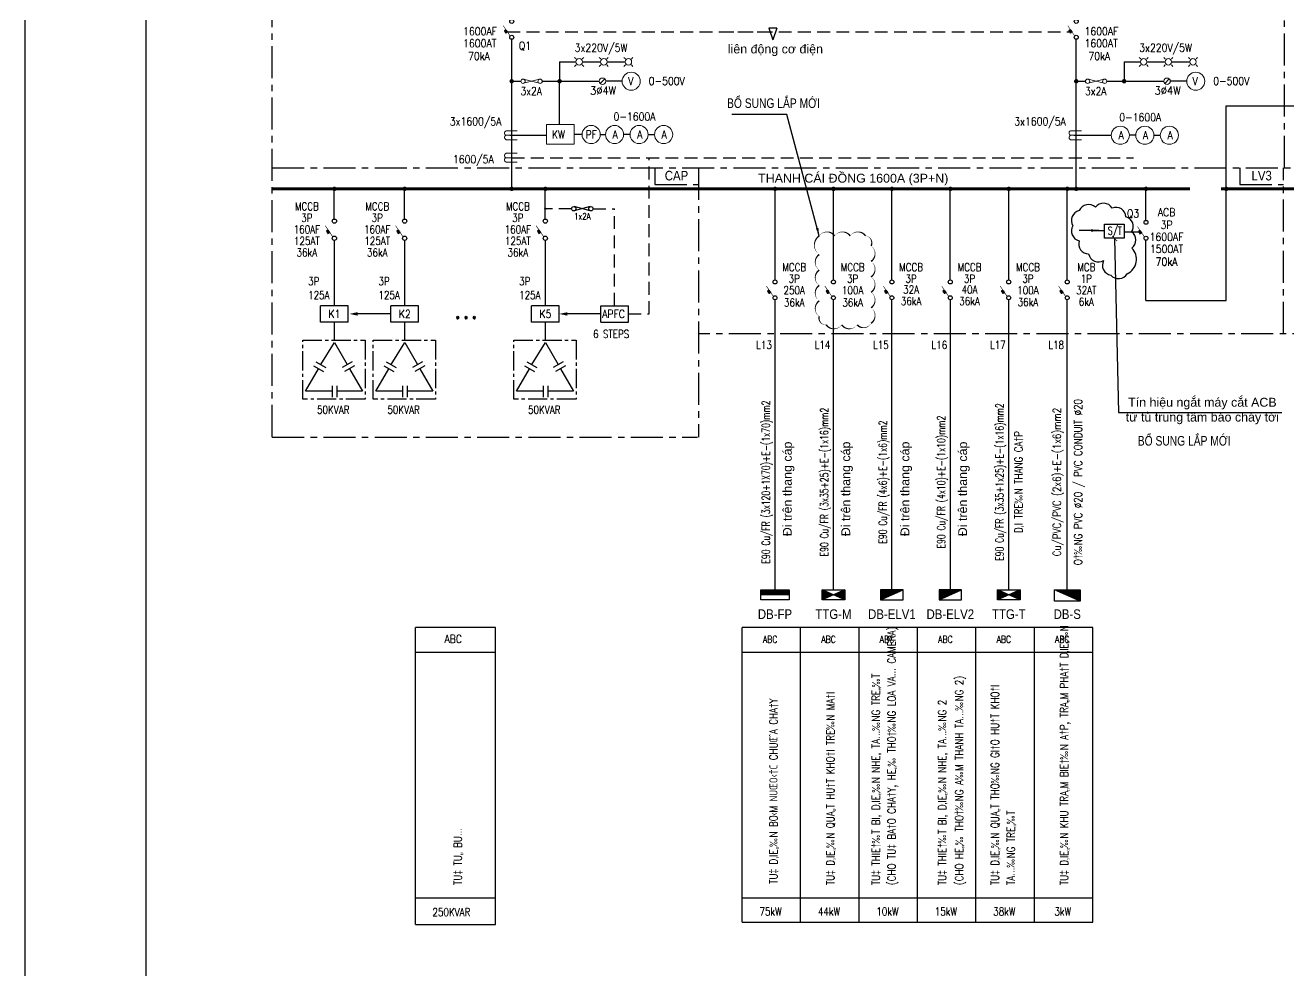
# Model space of a CAD drawing. Extents: x 268803 to 387487, y 137616 to 222547.
# Drawn here: x 268803 to 308259, y 171617 to 201137 of the extents above; entities that cross this region are included whole.
import ezdxf
from ezdxf.enums import TextEntityAlignment as Align

# ---------------------------------------------------------------- set-up
doc = ezdxf.new("R2010")
doc.units = 0
doc.header["$LTSCALE"] = 800
doc.header["$MEASUREMENT"] = 0
for name, pattern in [('CENTER', [2, 1.25, -0.25, 0.25, -0.25]), ('CENTER2', [1.125, 0.75, -0.125, 0.125, -0.125]), ('DASHED', [0.75, 0.5, -0.25]), ('DASHED2', [0.375, 0.25, -0.125]), ('HIDDEN', [2.3, 1.5, -0.8])]:
    doc.linetypes.add(name, pattern=pattern)
doc.layers.get('Defpoints').update_dxf_attribs({"color": 1})
for name, color, linetype, lineweight in [('0-----Control', 3, 'Continuous', 18), ('0----day', 4, 'Continuous', 25), ('0---TBD', 2, 'Continuous', 30), ('0-CON', 7, 'Continuous', 0), ('Escutcheondoor', 2, 'CENTER', 15)]:
    doc.layers.add(name, color=color, linetype=linetype, lineweight=lineweight)
for name, color, linetype in [('0-----Dia-Line', 4, 'Continuous'), ('0-----Dia-Text', 3, 'Continuous'), ('0-----E-equip', 2, 'Continuous'), ('0-----E-LINE', 4, 'Continuous'), ('0-----E-text', 3, 'Continuous'), ('1. cot cao do', 6, 'TN-D300'), ('E-DB', 2, 'Continuous'), ('E-Revision', 30, 'Continuous'), ('E-TEXT', 3, 'Continuous'), ('E-TEXT ONG', 4, 'Continuous'), ('TBD', 2, 'Continuous')]:
    doc.layers.add(name, color=color, linetype=linetype)
doc.styles.add('E-TEXT GHI CHU', font='vn_vni.shx', dxfattribs={"width": 0.8})
doc.styles.add('KITHUATHOA', font='kythuat1.shx', dxfattribs={"width": 0.75, "bigfont": 'bigfont.shx'})
doc.styles.add('ROMANS', font='romans.shx', dxfattribs={"width": 0.7, "bigfont": 'vns.shx'})
doc.styles.add('ROMANS1', font='ROMANS1.shx', dxfattribs={"width": 0.7})
doc.styles.get("Standard").update_dxf_attribs({"font": 'arial.ttf'})
doc.styles.add('TEXT1', font='VHARIAL_1.TTF', dxfattribs={"width": 0.85, "height": 200})
doc.styles.add('TXT', font='txt.shx', dxfattribs={"width": 0.5})
doc.styles.add('VNARIAL', font='VHTIME.TTF')
doc.styles.add('VNROMANS', font='vncc-sim.shx', dxfattribs={"width": 0.6, "bigfont": 'vns.shx'})
doc.linetypes.add('TN-D300', pattern='A,10,-0.64,["TN-D300",TXT,S=0.8,R=0,X=-0.1,Y=-0.4],-5.5', length=16.14)
doc.dimstyles.new('1-1-80-CH', dxfattribs={"dimscale": 0.8, "dimtxt": 200, "dimasz": 80, "dimexe": 20, "dimexo": 0, "dimgap": 60, "dimtad": 1, "dimdec": 0, "dimzin": 0, "dimdsep": 46, "dimtxsty": 'KITHUATHOA', "dimblk1": 'ARCHTICK', "dimblk2": 'ARCHTICK', "dimsah": 1, "dimcen": 1, "dimdle": 100, "dimclrd": 256, "dimclre": 256, "dimclrt": 13, "dimadec": 0, "dimazin": 0, "dimtfac": 1, "dimtdec": 0, "dimtix": 1, "dimtmove": 2, "dimatfit": 3, "dimldrblk": 'ARCHTICK', "dimfxl": 1, "dimtolj": 1, "dimtzin": 13, "dimarcsym": 0})
doc.dimstyles.new('D2', dxfattribs={"dimtxt": 250, "dimasz": 120, "dimexe": 100, "dimexo": 0, "dimgap": 100, "dimtad": 1, "dimdec": 0, "dimzin": 0, "dimdsep": 46, "dimtxsty": 'VNROMANS', "dimsah": 1, "dimcen": 0.09, "dimdle": 180, "dimclrd": 1, "dimclre": 1, "dimclrt": 7, "dimadec": 0, "dimazin": 0, "dimtfac": 1, "dimtdec": 0, "dimtix": 1, "dimtmove": 2, "dimatfit": 3, "dimfxl": 1, "dimtolj": 1, "dimtzin": 0, "dimarcsym": 0})
doc.dimstyles.get("Standard").update_dxf_attribs({"dimtxt": 0.18, "dimasz": 0.18, "dimexe": 0.18, "dimexo": 0.0625, "dimgap": 0.09, "dimtad": 0, "dimtih": 1, "dimtoh": 1, "dimdec": 4, "dimzin": 0, "dimdsep": 46, "dimtxsty": 'Standard', "dimcen": 0.09, "dimadec": 0, "dimazin": 0, "dimtfac": 1, "dimtdec": 4, "dimtofl": 0, "dimtmove": 0, "dimatfit": 3, "dimfxl": 1, "dimtolj": 1, "dimtzin": 0, "dimarcsym": 0})

# ---------------------------------------------------------------- blocks, each defined once
blk = doc.blocks.new('*X3')
at = {"color": 0}
for p, q in [((153.2, 352.1), (154.9, 353.8)), ((153.3, 352), (155, 353.7)), ((153.4, 351.9), (155.1, 353.6)), ((153.5, 351.8), (155.2, 353.6)), ((153.6, 352.6), (154.8, 353.9)), ((153.6, 351.8), (155.3, 353.5)), ((153.7, 351.7), (155.4, 353.4)), ((153.8, 351.6), (155.6, 353.4)), ((153.9, 351.6), (155.7, 353.3)), ((154, 353.2), (154.7, 353.9)), ((154, 351.5), (155.8, 353.2)), ((154.3, 353.7), (154.6, 354)), ((154.1, 351.4), (155.8, 353.1)), ((154.2, 351.3), (155.5, 352.6)), ((154.3, 351.3), (155.1, 352)), ((154.4, 351.2), (154.8, 351.5))]:
    blk.add_line(p, q, dxfattribs=at)
blk = doc.blocks.new('N')
at = {"layer": '0---TBD'}
for p, q in [((413, -290), (468, -370)), ((468, -370), (589, -288)), ((531, -211), (586, -291))]:
    blk.add_line(p, q, dxfattribs=at)
at = {"layer": '0---TBD', "const_width": 29.4}
blk.add_lwpolyline([(210, -430), (743, -72)], dxfattribs=at)
at = {"layer": '0---TBD'}
for centre in [(0, 0), (800, 0)]:
    blk.add_circle(centre, 100, dxfattribs=at)
at = {"layer": '0---TBD', "xscale": 58.7430489610308, "yscale": 58.7430489610308, "zscale": 58.7430489610308, "rotation": 337.8096984042047}
blk.add_blockref('*X3', (-15728, -16042), dxfattribs=at)
blk = doc.blocks.new('W')
for p, q in [((-8.75, 0.97), (-1.25, -0.97)), ((-8.75, -0.97), (-1.25, 0.97))]:
    blk.add_line(p, q)
for centre in [(-9, 0), (-1, 0)]:
    blk.add_circle(centre, 1)
blk = doc.blocks.new('26')
at = {"layer": '0----day'}
blk.add_lwpolyline([(233, 0, 0, 100, 0), (0, 0, 100, 100, 0)], format="xyseb", dxfattribs=at)
blk = doc.blocks.new('*X7')
at = {"color": 0}
for p, q in [((30675, 38842), (30681, 38848)), ((30675, 38816), (30699, 38840)), ((30675, 38789), (30717, 38831)), ((30675, 38763), (30736, 38823)), ((30675, 38736), (30754, 38815)), ((30675, 38710), (30773, 38807)), ((30675, 38683), (30791, 38799)), ((30675, 38656), (30810, 38791)), ((30675, 38630), (30828, 38783)), ((30675, 38603), (30847, 38775)), ((30675, 38577), (30865, 38767)), ((30675, 38550), (30883, 38759)), ((30675, 38524), (30902, 38751)), ((30678, 38500), (30920, 38743)), ((30704, 38500), (30939, 38735)), ((30731, 38500), (30957, 38727)), ((30757, 38500), (30976, 38718)), ((30784, 38500), (30994, 38710)), ((30810, 38500), (31013, 38702)), ((30837, 38500), (31031, 38694)), ((30863, 38500), (31049, 38686)), ((30890, 38500), (31068, 38678)), ((30916, 38500), (31086, 38670)), ((30943, 38500), (31105, 38662)), ((30969, 38500), (31123, 38654)), ((30996, 38500), (31142, 38646)), ((31022, 38500), (31160, 38638)), ((31049, 38500), (31179, 38630)), ((31075, 38500), (31197, 38622)), ((31102, 38500), (31215, 38614)), ((31128, 38500), (31234, 38605)), ((31155, 38500), (31252, 38597)), ((31181, 38500), (31271, 38589)), ((31208, 38500), (31289, 38581)), ((31234, 38500), (31308, 38573)), ((31261, 38500), (31326, 38565)), ((31288, 38500), (31345, 38557)), ((31314, 38500), (31363, 38549)), ((31341, 38500), (31381, 38541)), ((31367, 38500), (31400, 38533)), ((31394, 38500), (31418, 38525)), ((31420, 38500), (31437, 38517)), ((31447, 38500), (31455, 38509)), ((31473, 38500), (31474, 38501))]:
    blk.add_line(p, q, dxfattribs=at)
blk = doc.blocks.new('p2')
at = {"layer": 'TBD'}
for p, q in [((-400, 350), (400, 350)), ((-400, 350), (400, 0)), ((-400, 0), (-400, 350)), ((400, 0), (-400, 0)), ((400, 350), (400, 0))]:
    blk.add_line(p, q, dxfattribs=at)
blk.add_blockref('*X7', (-31075, -38500), dxfattribs=at)
blk = doc.blocks.new('p1')
at = {"layer": 'TBD'}
h = blk.add_hatch(dxfattribs=at)
h.set_pattern_fill('ANSI31', color=256, scale=150, style=0)
h.set_pattern_definition([(45, (-33575, -55100), (-13.258252, 13.258252), [])])
h.paths.add_polyline_path([(500, 0), (500, 175), (-500, 175), (-500, 0)])
for p, q in [((-500, 350), (500, 350)), ((-500, 0), (-500, 350)), ((-500, 175), (500, 175)), ((500, 0), (-500, 0)), ((500, 350), (500, 0))]:
    blk.add_line(p, q, dxfattribs=at)
blk = doc.blocks.new('*X10')
at = {"color": 0}
for p, q in [((32025, 38840), (32032, 38847)), ((32025, 38813), (32051, 38839)), ((32025, 38787), (32069, 38831)), ((32025, 38760), (32087, 38823)), ((32025, 38734), (32106, 38815)), ((32025, 38707), (32124, 38807)), ((32025, 38681), (32143, 38798)), ((32025, 38654), (32161, 38790)), ((32025, 38628), (32180, 38782)), ((32025, 38601), (32198, 38774)), ((32025, 38575), (32217, 38766)), ((32025, 38548), (32235, 38758)), ((32025, 38522), (32253, 38750)), ((32034, 38504), (32272, 38742)), ((32081, 38524), (32290, 38734)), ((32128, 38545), (32309, 38726)), ((32175, 38566), (32327, 38718)), ((32222, 38586), (32346, 38710)), ((32270, 38607), (32364, 38702)), ((32317, 38628), (32383, 38694)), ((32364, 38648), (32401, 38685)), ((32411, 38669), (32420, 38677)), ((32438, 38669), (32458, 38689)), ((32456, 38661), (32505, 38710)), ((32475, 38653), (32552, 38731)), ((32493, 38645), (32600, 38751)), ((32512, 38637), (32647, 38772)), ((32530, 38629), (32694, 38793)), ((32549, 38621), (32741, 38813)), ((32567, 38613), (32788, 38834)), ((32586, 38605), (32825, 38844)), ((32604, 38597), (32825, 38818)), ((32622, 38589), (32825, 38791)), ((32641, 38581), (32825, 38765)), ((32659, 38572), (32825, 38738)), ((32678, 38564), (32825, 38712)), ((32696, 38556), (32825, 38685)), ((32715, 38548), (32825, 38659)), ((32733, 38540), (32825, 38632)), ((32752, 38532), (32825, 38606)), ((32770, 38524), (32825, 38579)), ((32788, 38516), (32825, 38553)), ((32807, 38508), (32825, 38526))]:
    blk.add_line(p, q, dxfattribs=at)
blk = doc.blocks.new('p3')
at = {"layer": 'TBD'}
for p, q in [((-400, 175), (400, 175)), ((-400, 175), (400, -175)), ((-400, -175), (400, 175)), ((-400, -175), (-400, 175)), ((400, 175), (400, -175)), ((400, -175), (-400, -175))]:
    blk.add_line(p, q, dxfattribs=at)
blk.add_blockref('*X10', (-32425, -38675), dxfattribs=at)
blk = doc.blocks.new('_ArchTick')
at = {"color": 0, "linetype": 'ByBlock', "const_width": 0.15}
blk.add_lwpolyline([(-0.5, -0.5), (0.5, 0.5)], dxfattribs=at)
blk = doc.blocks.new('A$C09385B6F')
at = {"layer": '0-----Dia-Text', "linetype": 'DASHED', "style": 'ROMANS1', "width": 0.8}
for s, p in [('MCCB', (-13332, -2570)), ('MCCB', (-11507, -2570)), ('MCCB', (-9682, -2570)), ('MCCB', (-7857, -2570)), ('MCCB', (-6033, -2570)), ('MCCB', (3841, -2570)), ('MCCB', (5666, -2570)), ('MCCB', (7490, -2570)), ('MCCB', (9315, -2570)), ('MCCB', (11142, -2570)), ('MCCB', (12965, -2570)), ('MCCB', (14790, -2570)), ('MCCB', (16615, -2570)), ('MCCB', (18439, -2570)), ('MCCB', (20264, -2570)), ('MCCB', (22089, -2570)), ('MCCB', (23916, -2570)), ('3P', (-13332, -2930)), ('3P', (-11507, -2930)), ('3P', (-9682, -2930)), ('3P', (-7857, -2930)), ('3P', (-6033, -2930)), ('3P', (3841, -2930)), ('3P', (5666, -2930)), ('3P', (7490, -2930)), ('3P', (9315, -2930)), ('3P', (11142, -2930)), ('3P', (12965, -2930)), ('3P', (14790, -2930)), ('3P', (16615, -2930)), ('3P', (18439, -2930)), ('3P', (20264, -2930)), ('3P', (22089, -2930)), ('3P', (23916, -2930)), ('250A', (-13332, -3290)), ('100A', (-11507, -3290)), ('32A', (-9682, -3268)), ('40A', (-7857, -3268)), ('100A', (-6033, -3290)), ('32AT', (-4210, -3290)), ('1000A', (3841, -3290)), ('100A', (7490, -3317)), ('100A', (11142, -3290)), ('800A', (12965, -3283)), ('160A', (14790, -3272)), ('200A', (16615, -3283)), ('50AT', (18439, -3317)), ('50AT', (20264, -3317)), ('32A', (22091, -3324)), ('40A', (23914, -3335)), ('36kA', (-13332, -3674)), ('36kA', (-11507, -3674)), ('36kA', (-9682, -3628)), ('36kA', (-7857, -3628)), ('36kA', (-6033, -3661)), ('50kA', (3841, -3678)), ('36kA', (5666, -3678)), ('36kA', (7490, -3677)), ('36kA', (9315, -3677)), ('36kA', (11142, -3632)), ('50kA', (12965, -3643)), ('36kA', (14790, -3632)), ('36kA', (16615, -3643)), ('36kA', (18439, -3677)), ('36kA', (20264, -3677)), ('36kA', (22089, -3684)), ('36kA', (23916, -3695))]:
    blk.add_text(s, height=250, dxfattribs=at).set_placement(p, align=Align.CENTER)
at = {"layer": '0-----Dia-Text', "color": 6, "linetype": 'DASHED', "style": 'ROMANS1', "width": 0.8}
for s, p in [('MCB', (-4210, -2570)), ('1P', (-4210, -2930)), ('400A', (5666, -3290)), ('125A', (9315, -3317)), ('6kA', (-4210, -3650))]:
    blk.add_text(s, height=250, dxfattribs=at).set_placement(p, align=Align.CENTER)
at = {"layer": '0-----E-text', "style": 'ROMANS1', "width": 0.85}
blk.add_text('Q3', height=250, dxfattribs=at).set_placement((-2942, -893))
for s, p in [('ACB', (-1704, -855)), ('3P', (-1704, -1250)), ('1600AF', (-1704, -1626)), ('1500AT', (-1704, -2001)), ('70kA', (-1704, -2398))]:
    blk.add_text(s, height=250, dxfattribs=at).set_placement(p, align=Align.CENTER)
blk = doc.blocks.new('A$C16AB3A3D')
at = {"layer": '0-CON', "const_width": 12}
blk.add_lwpolyline([(-40184, -600), (-600, -600), (-600, -29100), (-40184, -29100)], close=True, dxfattribs=at)
at = {"layer": 'Defpoints', "color": 1}
blk.add_lwpolyline([(-41503, 0), (0, 0), (0, -29700), (-41503, -29700)], close=True, dxfattribs=at)
blk = doc.blocks.new('KT MEC')
at = {"layer": '1. cot cao do', "linetype": 'Continuous', "ltscale": 2, "xscale": 0.01, "yscale": 0.01, "zscale": 0.01}
blk.add_blockref('A$C16AB3A3D', (415.03, 297), dxfattribs=at)
blk = doc.blocks.new('A$C055C3ED1')
at = {"layer": 'E-Revision'}
for points, format in [([(-2789, -1847, 0.520567), (-2795, -1345, 0.520567), (-2795, -1345, 0.520567), (-2972, -874, 0.520567), (-2972, -874, 0.520567), (-3401, -599, 0.520567), (-3401, -599, 0.520567), (-3928, -574, 0.520567), (-3928, -574, 0.520567), (-4431, -678, 0.520567), (-4431, -678, 0.520567), (-4627, -1150, 0.520567), (-4627, -1150, 0.520567), (-4431, -1621, 0.520567), (-4431, -1621, 0.520567), (-4137, -2030, 0.520567), (-4137, -2030, 0.520567), (-3671, -2238, 0.520567), (-3671, -2238, 0.520567), (-3444, -2691, 0.520567), (-3444, -2691, 0.520567), (-2936, -2648, 0.520567), (-2936, -2648, 0.520567)], "xyb"), ([(-12551, -1469, 0, 48.3, -0.520567), (-12068, -1469, 0, 48.3, -0.520567), (-11585, -1469, 0, 48.3, -0.520567), (-11102, -1469, 0, 48.3, -0.520567), (-10932, -1782, 0, 48.3, -0.520567), (-10932, -2265, 0, 48.3, -0.520567), (-10932, -2748, 0, 48.3, -0.520567), (-10932, -3230, 0, 48.3, -0.520567), (-10932, -3713, 0, 48.3, -0.520567), (-10932, -4196, 0, 48.3, -0.520567), (-11366, -4245, 0, 48.3, -0.520567), (-11849, -4245, 0, 48.3, -0.520567), (-12332, -4245, 0, 48.3, -0.520567), (-12551, -3981, 0, 48.3, -0.520567), (-12551, -3498, 0, 48.3, -0.520567), (-12551, -3015, 0, 48.3, -0.520567), (-12551, -2533, 0, 48.3, -0.520567), (-12551, -2050, 0, 48.3, -0.520567)], "xyseb")]:
    blk.add_lwpolyline(points, format=format, close=True, dxfattribs=at)
at = {"layer": 'E-TEXT ONG', "linetype": 'Continuous', "style": 'E-TEXT GHI CHU', "width": 0.8}
for p in [(-15429, 2526), (-2603, -8016)]:
    blk.add_text('BOÅ SUNG LAÉP MÔÙI', height=300, rotation=0.0004, dxfattribs=at).set_placement(p)
at = {"layer": '0-----E-text'}
blk.add_leader([(-12551, -1469), (-13567, 2325), (-15281, 2325)], dimstyle='D2', override={"dimasz": 250, "dimgap": 0.7, "dimtad": 0}, dxfattribs=at)

msp = doc.modelspace()

# ---------------------------------------------------------------- linework, layer by layer
at = {"color": 1, "linetype": 'CENTER'}
for p, q in [((276515, 188281), (276515, 203006)), ((308131, 196685), (308131, 203006)), ((276515, 196685), (336577, 196685)), ((289822, 196685), (289822, 188281)), ((308095, 191498), (308095, 196685)), ((336577, 191498), (289822, 191498)), ((276515, 188281), (289794, 188281))]:
    msp.add_line(p, q, dxfattribs=at)
at = {"linetype": 'DASHED2', "ltscale": 2}
for p, q in [((283859, 200932), (292059, 200932)), ((290534, 200932), (301434, 200932)), ((283994, 197003), (303414, 197003)), ((288285, 192125), (288285, 197003)), ((285866, 195409), (285050, 195409)), ((286531, 195409), (287205, 195409)), ((287205, 192378), (287205, 195409)), ((287637, 192125), (288285, 192125))]:
    msp.add_line(p, q, dxfattribs=at)
at = {"color": 2}
for p, q in [((283491, 182333), (280991, 182333)), ((280991, 173061), (280991, 182333)), ((283491, 173061), (283491, 182333)), ((302141, 182333), (291192, 182333)), ((280991, 173061), (283491, 173061)), ((291192, 173132), (302141, 173132))]:
    msp.add_line(p, q, dxfattribs=at)
for p, q in [((280991, 181568), (283491, 181568)), ((291192, 181568), (302141, 181568)), ((280991, 173898), (283491, 173898)), ((291192, 173898), (302141, 173898))]:
    msp.add_line(p, q)
at = {"color": 1, "linetype": 'CENTER'}
for points in [[(288459, 196685), (288459, 196167), (289822, 196167)], [(306732, 196685), (306732, 196167), (308095, 196167)]]:
    msp.add_lwpolyline(points, dxfattribs=at)
at = {"linetype": 'CENTER2'}
for points in [[(277468, 191305), (279416, 191305), (279416, 189458), (277468, 189458)], [(279664, 191305), (281612, 191305), (281612, 189458), (279664, 189458)], [(284057, 191305), (286004, 191305), (286004, 189458), (284057, 189458)]]:
    msp.add_lwpolyline(points, close=True, dxfattribs=at)
at = {"color": 2}
for points in [[(291192, 173132), (291192, 182333)], [(302141, 173132), (302141, 182333)]]:
    msp.add_lwpolyline(points, dxfattribs=at)
for points in [[(293017, 173132), (293017, 182333)], [(294842, 173132), (294842, 182333)], [(296667, 173132), (296667, 182333)], [(298492, 173132), (298492, 182333)], [(300316, 173132), (300316, 182333)]]:
    msp.add_lwpolyline(points)
at = {"layer": '0-----Control'}
for p, q in [((285959, 200136), (286006, 200089)), ((286241, 200136), (286194, 200089)), ((286729, 200136), (286776, 200089)), ((287011, 200136), (286964, 200089)), ((287499, 200136), (287546, 200089)), ((287781, 200136), (287734, 200089)), ((303588, 200136), (303635, 200089)), ((303871, 200136), (303823, 200089)), ((304358, 200136), (304405, 200089)), ((304641, 200136), (304593, 200089)), ((305128, 200136), (305175, 200089)), ((305410, 200136), (305363, 200089)), ((286006, 199900), (285959, 199853)), ((286194, 199900), (286241, 199853)), ((286776, 199900), (286729, 199853)), ((286964, 199900), (287011, 199853)), ((287546, 199900), (287499, 199853)), ((287734, 199900), (287781, 199853)), ((303635, 199900), (303588, 199853)), ((303823, 199900), (303871, 199853)), ((304405, 199900), (304358, 199853)), ((304593, 199900), (304641, 199853)), ((305175, 199900), (305128, 199853)), ((305363, 199900), (305410, 199853)), ((286900, 199461), (286758, 199319)), ((304529, 199461), (304388, 199319)), ((283827, 197703), (284160, 197703)), ((284160, 197844), (283845, 197844)), ((301456, 197703), (301790, 197703)), ((301790, 197844), (301475, 197844)), ((284160, 197562), (283845, 197562)), ((301790, 197562), (301475, 197562)), ((283827, 197003), (284160, 197003)), ((284160, 197143), (283845, 197143)), ((284160, 196862), (283845, 196862))]:
    msp.add_line(p, q, dxfattribs=at)
at = {"layer": '0-----Control', "linetype": 'Continuous', "const_width": 33.3}
msp.add_lwpolyline([(283977, 199390, 1), (284010, 199390, 1)], format="xyb", close=True, dxfattribs=at)
at = {"layer": '0-----Control'}
msp.add_lwpolyline([(285080, 198044), (285080, 197430), (285942, 197430), (285942, 198044)], close=True, dxfattribs=at)
for centre, radius in [((286100, 199995), 99.8), ((286870, 199995), 99.8), ((287640, 199995), 99.8), ((303729, 199995), 99.8), ((304499, 199995), 99.8), ((305269, 199995), 99.8), ((287725, 199390), 283), ((305355, 199390), 283), ((286829, 199390), 99.8), ((304459, 199390), 99.8), ((286476, 197726), 283), ((287206, 197726), 283), ((287972, 197726), 283), ((288738, 197726), 283), ((302999, 197703), 283), ((303765, 197703), 283), ((304531, 197703), 283)]:
    msp.add_circle(centre, radius, dxfattribs=at)
for centre, radius, start, end in [((283840, 197773), 71, 85.3461, 259.7663), ((283840, 197633), 71.2, 100.3628, 274.4864), ((301469, 197773), 71, 85.3461, 259.7663), ((301469, 197633), 71.2, 100.3628, 274.4864), ((283840, 197073), 71, 85.3461, 259.7663), ((283840, 196933), 71.2, 100.3628, 274.4864)]:
    msp.add_arc(centre, radius, start, end, dxfattribs=at)
at = {"layer": '0-----Dia-Line'}
for p, q in [((283994, 196029), (283994, 200699)), ((301623, 196029), (301623, 200699)), ((292216, 193185), (292216, 196029)), ((294041, 193185), (294041, 196029)), ((295866, 193185), (295866, 196029)), ((297691, 193185), (297691, 196029)), ((299516, 193185), (299516, 196029)), ((301341, 193185), (301341, 196029)), ((303801, 195046), (303801, 196029)), ((306309, 192540), (306309, 196029)), ((303801, 192540), (303801, 194426)), ((292218, 191498), (292218, 192564)), ((294043, 191498), (294043, 192564)), ((295868, 191498), (295868, 192564)), ((297692, 191498), (297692, 192564)), ((299517, 191498), (299517, 192564)), ((301342, 191498), (301342, 192564)), ((303801, 192540), (306309, 192540)), ((292218, 183507), (292218, 191498)), ((294043, 183507), (294043, 191498)), ((295868, 183507), (295868, 191498)), ((297692, 183507), (297692, 191498)), ((299517, 183507), (299517, 191498)), ((301342, 183507), (301342, 191498))]:
    msp.add_line(p, q, dxfattribs=at)
at = {"layer": '0-----Dia-Line', "color": 7, "linetype": 'HIDDEN', "ltscale": 5}
for p, q in [((285489, 199995), (286000, 199995)), ((285489, 199995), (285489, 199390)), ((286200, 199995), (286770, 199995)), ((286970, 199995), (287540, 199995)), ((303118, 199995), (303629, 199995)), ((303118, 199995), (303118, 199390)), ((303829, 199995), (304399, 199995)), ((304599, 199995), (305169, 199995)), ((283959, 199390), (284282, 199390)), ((284948, 199390), (286729, 199390)), ((285489, 198044), (285489, 199390)), ((287442, 199390), (286929, 199390)), ((301589, 199390), (301912, 199390)), ((302577, 199390), (304359, 199390)), ((305071, 199390), (304558, 199390)), ((283932, 197703), (285086, 197703)), ((286193, 197726), (285942, 197726)), ((286760, 197726), (286923, 197726)), ((287688, 197726), (287490, 197726)), ((288255, 197726), (288454, 197726)), ((301561, 197703), (302716, 197703)), ((303481, 197703), (303283, 197703)), ((304048, 197703), (304247, 197703)), ((280221, 192125), (279185, 192125)), ((286772, 192125), (285736, 192125))]:
    msp.add_line(p, q, dxfattribs=at)
at = {"layer": '0-----Dia-Line', "const_width": 68.9}
for points in [[(283959, 199390, -1), (284028, 199390, -1)], [(285454, 199390, -1), (285523, 199390, -1)], [(301589, 199390, -1), (301657, 199390, -1)], [(303084, 199390, -1), (303153, 199390, -1)]]:
    msp.add_lwpolyline(points, format="xyb", close=True, dxfattribs=at)
at = {"layer": '0-----Dia-Line'}
msp.add_lwpolyline([(306310, 196029), (306310, 198622), (341325, 198617), (341325, 190898), (344715, 190898)], dxfattribs=at)
at = {"layer": '0-----Dia-Line', "color": 2, "const_width": 100}
for points in [[(305179, 196029), (276515, 196029)], [(335425, 196029), (306148, 196029)]]:
    msp.add_lwpolyline(points, dxfattribs=at)
at = {"layer": '0-----E-equip'}
for p, q in [((292275, 201047), (292019, 201047)), ((292019, 201047), (292147, 200687)), ((292275, 201047), (292147, 200687)), ((278891, 192378), (278025, 192378)), ((278025, 191872), (278025, 192378)), ((278891, 191872), (278891, 192378)), ((281087, 192378), (280221, 192378)), ((280221, 191872), (280221, 192378)), ((281087, 191872), (281087, 192378)), ((285479, 192378), (284614, 192378)), ((284614, 191872), (284614, 192378)), ((285479, 191872), (285479, 192378)), ((286772, 192378), (287637, 192378)), ((286772, 191872), (286772, 192378)), ((287637, 191872), (287637, 192378)), ((278891, 191872), (278025, 191872)), ((281087, 191872), (280221, 191872)), ((285479, 191872), (284614, 191872)), ((286772, 191872), (287637, 191872)), ((277876, 190632), (278189, 190451)), ((279011, 190632), (278698, 190451)), ((280073, 190632), (280386, 190451)), ((281207, 190632), (280894, 190451)), ((284465, 190632), (284778, 190451)), ((285600, 190632), (285286, 190451)), ((277802, 190503), (278115, 190322)), ((279085, 190503), (278772, 190322)), ((279998, 190503), (280311, 190322)), ((281282, 190503), (280969, 190322)), ((284390, 190503), (284704, 190322)), ((285674, 190503), (285361, 190322)), ((278385, 189883), (278385, 189522)), ((278534, 189883), (278534, 189522)), ((280581, 189883), (280581, 189522)), ((280730, 189883), (280730, 189522)), ((284974, 189883), (284974, 189522)), ((285123, 189883), (285123, 189522))]:
    msp.add_line(p, q, dxfattribs=at)
at = {"layer": '0-----E-equip', "color": 7, "linetype": 'HIDDEN'}
msp.add_line((303116, 194688), (303631, 194688), dxfattribs=at)
at = {"layer": '0-----E-equip'}
for points in [[(278033, 190541), (278455, 191231), (278854, 190541)], [(280230, 190541), (280652, 191231), (281050, 190541)], [(284622, 190541), (285044, 191231), (285442, 190541)], [(278385, 189709), (277553, 189709), (277959, 190412)], [(278928, 190412), (279334, 189709), (278534, 189709)], [(280581, 189709), (279750, 189709), (280155, 190412)], [(281124, 190412), (281530, 189709), (280730, 189709)], [(284974, 189709), (284142, 189709), (284548, 190412)], [(285517, 190412), (285922, 189709), (285123, 189709)]]:
    msp.add_lwpolyline(points, dxfattribs=at)
at = {"layer": '0-----E-LINE'}
for p, q in [((278454, 195088), (278454, 196030)), ((280650, 195088), (280650, 196030)), ((285043, 195088), (285043, 196030)), ((278458, 192378), (278458, 194422)), ((280654, 192378), (280654, 194422)), ((285047, 192378), (285047, 194422)), ((278458, 191305), (278458, 191872)), ((280654, 191305), (280654, 191872)), ((285047, 191305), (285047, 191872))]:
    msp.add_line(p, q, dxfattribs=at)
for points, const_width in [([(278421, 196029, -1), (278490, 196029, -1)], 68.9), ([(280617, 196029, -1), (280686, 196029, -1)], 68.9), ([(283959, 196029, -1), (284028, 196029, -1)], 68.9), ([(285010, 196029, -1), (285079, 196029, -1)], 68.9), ([(292183, 196029, -1), (292252, 196029, -1)], 68.9), ([(294008, 196029, -1), (294077, 196029, -1)], 68.9), ([(295833, 196029, -1), (295902, 196029, -1)], 68.9), ([(297658, 196029, -1), (297727, 196029, -1)], 68.9), ([(299483, 196029, -1), (299552, 196029, -1)], 68.9), ([(301310, 196029, -1), (301379, 196029, -1)], 68.9), ([(301589, 196029, -1), (301657, 196029, -1)], 68.9), ([(303767, 196029, -1), (303836, 196029, -1)], 68.9), ([(306275, 196029, -1), (306344, 196029, -1)], 68.9), ([(285024, 195409, 1), (285061, 195409, 1)], 36.9)]:
    msp.add_lwpolyline(points, format="xyb", close=True, dxfattribs=dict(at, const_width=const_width))
at = {"layer": '0---TBD'}
msp.add_line((302146, 194729), (302504, 194729), dxfattribs=at)
at = {"layer": 'E-TEXT', "color": 6}
msp.add_lwpolyline([(302504, 194923), (303116, 194923), (303116, 194490), (302504, 194490)], close=True, dxfattribs=at)

# ---------------------------------------------------------------- block references
at = {"layer": '0-----Control', "xscale": -66.56343749944656, "yscale": 66.56343749997203, "zscale": 66.56343750000224, "rotation": 180}
for p in [(284948, 199390), (302577, 199390)]:
    msp.add_blockref('W', p, dxfattribs=at)
at = {"layer": '0-----Control', "color": 7, "linetype": 'HIDDEN', "ltscale": 5, "xscale": -1.102499999898273, "yscale": 1.102500000019539, "zscale": 1.10250000000007}
for p in [(279185, 192125), (285736, 192125)]:
    msp.add_blockref('26', p, dxfattribs=at)
at = {"layer": '0-----E-equip'}
for name, p, xscale, yscale, zscale, rotation in [('N', (283994, 201257), 0.6198499998896293, 0.6198499998896293, 0.6198499998896293, 270), ('N', (301623, 201257), 0.6198499998896293, 0.6198499998896293, 0.6198499998896293, 270), ('W', (285866, 195409), 66.5634374995274, 66.5634374995274, 66.5634374995274, 180), ('N', (278456, 195021), 0.6656343749556604, 0.6656343749556604, 0.6656343749556604, 270), ('N', (280652, 195021), 0.6656343749556604, 0.6656343749556604, 0.6656343749556604, 270), ('N', (285044, 195021), 0.6656343749556604, 0.6656343749556604, 0.6656343749556604, 270), ('N', (303801, 194984), 0.6198499998896293, 0.6198499998896293, 0.6198499998896293, 270), ('N', (292216, 193123), 0.6198499998896293, 0.6198499998896293, 0.6198499998896293, 270), ('N', (294041, 193123), 0.6198499998896293, 0.6198499998896293, 0.6198499998896293, 270), ('N', (295865, 193123), 0.6198499998896293, 0.6198499998896293, 0.6198499998896293, 270), ('N', (297690, 193123), 0.6198499998896293, 0.6198499998896293, 0.6198499998896293, 270), ('N', (299515, 193123), 0.6198499998896293, 0.6198499998896293, 0.6198499998896293, 270), ('N', (301340, 193123), 0.6198499998896293, 0.6198499998896293, 0.6198499998896293, 270), ('p1', (292218, 183507), 0.8799999990313523, 0.8799999990313523, 0.8799999990313523, 180), ('p2', (295867, 183507), -0.8800000000014798, 0.8800000000014798, 0.8800000000000571, 180), ('p2', (297692, 183507), -0.8800000000014798, 0.8800000000014798, 0.8800000000000571, 180)]:
    msp.add_blockref(name, p, dxfattribs=dict(at, xscale=xscale, yscale=yscale, zscale=zscale, rotation=rotation))
at = {"layer": '0-----E-equip', "rotation": 180}
msp.add_blockref('p2', (301342, 183507), dxfattribs=at)
at = {"layer": '1. cot cao do', "linetype": 'Continuous', "xscale": 285.963274436041, "yscale": 285.963274436041, "zscale": 285.963274436041}
msp.add_blockref('KT MEC', (268803, 137616), dxfattribs=at)
at = {"layer": 'E-DB', "linetype": 'ByBlock', "xscale": 0.8800000000014798, "yscale": 0.8800000000014798, "zscale": 0.8800000000014798, "rotation": 180}
for p in [(294043, 183353), (299517, 183353)]:
    msp.add_blockref('p3', p, dxfattribs=at)
at = {"layer": 'E-Revision'}
for name in ['A$C055C3ED1', 'A$C09385B6F']:
    msp.add_blockref(name, (306148, 196029), dxfattribs=at)

# ---------------------------------------------------------------- texts
at = {"layer": '0-----Dia-Text', "linetype": 'DASHED', "style": 'ROMANS1', "width": 0.8}
for s, p in [('MCCB', (277597, 195358)), ('MCCB', (279794, 195358)), ('MCCB', (284186, 195358)), ('3P', (277597, 194998)), ('3P', (279794, 194998)), ('3P', (284186, 194998)), ('160AF', (277597, 194638)), ('160AF', (279794, 194638)), ('160AF', (284186, 194638)), ('36kA', (277597, 193918)), ('36kA', (279794, 193918)), ('36kA', (284186, 193918))]:
    msp.add_text(s, height=250, dxfattribs=at).set_placement(p, align=Align.CENTER)
at = {"layer": '0-----Dia-Text', "color": 6, "linetype": 'DASHED', "style": 'ROMANS1', "width": 0.8}
for p in [(277597, 194278), (279794, 194278), (284186, 194278)]:
    msp.add_text('125AT', height=250, dxfattribs=at).set_placement(p, align=Align.CENTER)
at = {"layer": '0-----Dia-Text', "linetype": 'DASHED', "style": 'ROMANS1', "width": 0.8}
for s, p in [('L13', (292118, 191030)), ('L14', (293943, 191030)), ('L15', (295768, 191030)), ('L16', (297593, 191030)), ('L17', (299418, 191030)), ('L18', (301242, 191030))]:
    msp.add_text(s, height=250, dxfattribs=at).set_placement(p, align=Align.RIGHT)
at = {"layer": '0-----Dia-Text', "style": 'ROMANS1'}
for s, width, p in [('E90 Cu/FR (3x120+1X70)+E-(1x70)mm2', 0.7, (292056, 186874, -44661)), ('O†‰NG PVC %%C20 / PVC CONDUIT %%C20', 0.8, (301804, 186874, -44661)), ('E90 Cu/FR (3x35+25)+E-(1x16)mm2', 0.7, (293881, 186874, -44661)), ('E90 Cu/FR (3x35+1x25)+E-(1x16)mm2', 0.7, (299355, 186874, -44661)), ('Cu/PVC/PVC (2x6)+E-(1x6)mm2', 0.8, (301144, 186874, -44661)), ('E90 Cu/FR (4x6)+E-(1x6)mm2', 0.7, (295705, 186874, -44661)), ('E90 Cu/FR (4x10)+E-(1x10)mm2', 0.7, (297530, 186874, -44661)), ('D‚I TRE‰N THANG CA†P', 0.8, (299947, 186874, -44661))]:
    msp.add_text(s, height=250, rotation=90, dxfattribs=dict(at, width=width)).set_placement(p, align=Align.CENTER)
at = {"layer": '0-----Dia-Text', "style": 'ROMANS1', "width": 0.8}
for s, p in [('(CHO TU‡ BA†O CHA†Y, HE„‰ THO†‰NG LOA VA… CAMERA)', (295983, 174288)), ('TU‡ D‚IE„‰N KHU TRA„M BIE†‰N A†P, TRA„M PHA†T D‚IE„‰N', (301369, 174288)), ('TU‡ THIE†‰T BI„ D‚IE„‰N NHE„ TA…‰NG TRE„‰T', (295492, 174288)), ('(CHO HE„‰ THO†‰NG A‰M THANH TA…‰NG 2)', (298093, 174288)), ('TU‡ D‚IE„‰N QUA„T THO‰NG GI†O HU†T KHO†I', (299211, 174288)), ('TU‡ D‚IE„‰N BO‹M NUŒO‹†C CHUŒˆA CHA†Y', (292293, 174327)), ('TU‡ D‚IE„‰N QUA„T HU†T KHO†I TRE‰N MA†I', (294070, 174288)), ('TU‡ THIE†‰T BI„ D‚IE„‰N NHE„ TA…‰NG 2', (297562, 174288)), ('TA…‰NG TRE„‰T', (299702, 174288))]:
    msp.add_text(s, height=250, rotation=90, dxfattribs=at).set_placement(p)
for p in [(291837, 181852), (293662, 181852), (295486, 181852), (297311, 181852), (299136, 181852), (299136, 181852), (300961, 181852)]:
    msp.add_text('ABC', height=220, dxfattribs=at).set_placement(p)
at = {"layer": '0-----Dia-Text', "color": 6, "linetype": 'DASHED', "style": 'ROMANS1', "width": 0.8}
msp.add_text('250KVAR', height=250, dxfattribs=at).set_placement((281519, 173321))
at = {"layer": '0-----Dia-Text', "linetype": 'DASHED', "style": 'ROMANS1', "width": 0.8}
for s, p in [('75kW', (292078, 173466)), ('44kW', (293903, 173466)), ('10kW', (295728, 173466)), ('15kW', (297553, 173466)), ('38kW', (299378, 173466)), ('3kW', (301202, 173466))]:
    msp.add_text(s, height=250, dxfattribs=at).set_placement(p, align=Align.MIDDLE_CENTER)
at = {"layer": '0-----E-text'}
for s, height, style, width, p in [('1600AF', 250, 'ROMANS1', 0.85, (282476, 200824)), ('1600AF', 250, 'ROMANS1', 0.85, (301881, 200824)), ('1600AT', 250, 'ROMANS1', 0.85, (282476, 200449)), ('Q1', 250, 'ROMANS1', 0.85, (284216, 200374)), ('3x220V/5W', 250, 'ROMANS1', 0.85, (285959, 200310)), ('1600AT', 250, 'ROMANS1', 0.85, (301881, 200449)), ('3x220V/5W', 250, 'ROMANS1', 0.85, (303589, 200310)), ('0-500V', 250, 'ROMANS1', 0.85, (288272, 199271)), ('0-500V', 250, 'ROMANS1', 0.85, (305901, 199271)), ('3x1600/5A', 250, 'ROMANS1', 0.85, (282058, 198011)), ('0-1600A', 250, 'ROMANS1', 0.85, (287174, 198162)), ('3x1600/5A', 250, 'ROMANS1', 0.85, (299687, 198011)), ('0-1600A', 250, 'ROMANS1', 0.85, (302967, 198140)), ('KW', 250, 'ROMANS1', 0.85, (285249, 197606)), ('1600/5A', 250, 'ROMANS1', 0.85, (282158, 196829)), ('Q3', 250, 'ROMANS1', 0.85, (303205, 195136)), ('3P', 250, 'ROMANS', 0.8, (277637, 193021)), ('3P', 250, 'ROMANS', 0.8, (279833, 193021)), ('3P', 250, 'ROMANS', 0.8, (284226, 193021)), ('APFC', 250, 'ROMANS1', 0.85, (286818, 192000)), ('...', 750, 'ROMANS', 0.8, (282181, 191976)), ('6 STEPS', 250, 'ROMANS', 0.8, (286534, 191374)), ('ABC', 250, 'ROMANS1', 0.85, (281894, 181852))]:
    msp.add_text(s, height=height, dxfattribs=dict(at, style=style, width=width)).set_placement(p)
at = {"layer": '0-----E-text', "color": 6}
for s, style, width, p in [('70kA', 'ROMANS1', 0.85, (282631, 200052)), ('70kA', 'ROMANS1', 0.85, (302002, 200052)), ('125A', 'ROMANS', 0.8, (277637, 192587)), ('125A', 'ROMANS', 0.8, (279833, 192587)), ('125A', 'ROMANS', 0.8, (284226, 192587)), ('50KVAR', 'ROMANS', 0.8, (277916, 189010)), ('50KVAR', 'ROMANS', 0.8, (280112, 189010)), ('50KVAR', 'ROMANS', 0.8, (284505, 189010))]:
    msp.add_text(s, height=250, dxfattribs=dict(at, style=style, width=width)).set_placement(p)
at = {"layer": '0-----E-text', "style": 'ROMANS1', "width": 0.85}
for s, p in [('V', (287711, 199390)), ('V', (305340, 199390)), ('PF', (286478, 197726)), ('A', (287228, 197726)), ('A', (287994, 197726)), ('A', (288759, 197726)), ('A', (303021, 197703)), ('A', (303787, 197703)), ('A', (304552, 197703))]:
    msp.add_text(s, height=250, dxfattribs=at).set_placement(p, align=Align.MIDDLE)
at = {"layer": '0-----E-text'}
for s, height, style, width, p in [('3x2A', 250, 'ROMANS1', 0.833919, (284603, 198957)), ('3x2A', 250, 'ROMANS1', 0.833919, (302233, 198957)), ('CAP', 300, 'TEXT1', 0.85, (289140, 196292)), ('LV3', 300, 'TEXT1', 0.85, (307413, 196292)), ('ACB', 250, 'ROMANS1', 0.85, (304444, 195174)), ('1x2A', 200, 'ROMANS1', 0.8, (286200, 195073)), ('3P', 250, 'ROMANS1', 0.85, (304444, 194779)), ('1600AF', 250, 'ROMANS1', 0.85, (304444, 194404)), ('1500AT', 250, 'ROMANS1', 0.85, (304444, 194028)), ('70kA', 250, 'ROMANS1', 0.85, (304444, 193632)), ('K1', 250, 'ROMANS1', 0.85, (278458, 192000)), ('K2', 250, 'ROMANS1', 0.85, (280654, 192000)), ('K5', 250, 'ROMANS1', 0.85, (285047, 192000)), ('DB-FP', 300, 'TEXT1', 0.85, (292216, 182601)), ('TTG-M', 300, 'TEXT1', 0.85, (294041, 182601)), ('DB-elv1', 300, 'TEXT1', 0.85, (295866, 182601)), ('DB-elv2', 300, 'TEXT1', 0.85, (297691, 182601)), ('TTG-T', 300, 'TEXT1', 0.85, (299516, 182601)), ('db-S', 300, 'TEXT1', 0.85, (301342, 182601))]:
    msp.add_text(s, height=height, dxfattribs=dict(at, style=style, width=width)).set_placement(p, align=Align.CENTER)
at = {"layer": '0-----E-text', "style": 'ROMANS1', "width": 0.833919}
for p, p2 in [((286441, 198972), (287255, 198972)), ((304071, 198972), (304885, 198972))]:
    msp.add_text('3%%C4W', height=250, dxfattribs=at).set_placement(p, p2, align=Align.FIT)
at = {"layer": '0-----E-text', "style": 'ROMANS1', "width": 0.8}
msp.add_text('TU‡ TU„ BU…', height=250, rotation=90, dxfattribs=at).set_placement((282434, 174291))
at = {"layer": 'E-TEXT', "linetype": 'Continuous', "style": 'ROMANS1', "width": 0.7}
msp.add_text('S/T', height=250, dxfattribs=at).set_placement((302829, 194596), align=Align.CENTER)
at = {"layer": 'Escutcheondoor', "color": 2, "linetype": 'ByBlock', "lineweight": -3, "ltscale": 0.013, "char_height": 277.78, "width": 6300, "attachment_point": 5, "style": 'VNARIAL'}
for s, insert in [('{\\fArial|b0|i0|c0|p34;liên động cơ điện}', (292228, 200356)), ('{\\fArial|b0|i0|c0|p34;THANH CÁI ĐỒNG 1600A (3P+N)}', (294659, 196320)), ('{\\fArial|b0|i0|c0|p34;Tín hiệu ngắt máy cắt ACB\\Ptừ tủ trung tâm báo cháy tới}', (305562, 189093))]:
    msp.add_mtext(s, dxfattribs=dict(at, insert=insert))
at = {"layer": 'Escutcheondoor', "color": 2, "linetype": 'ByBlock', "lineweight": -3, "ltscale": 0.013, "char_height": 277.78, "width": 5019.44, "attachment_point": 1, "rotation": 90, "style": 'VNARIAL'}
for insert in [(292461, 185184), (294286, 185184), (296134, 185184), (297936, 185184)]:
    msp.add_mtext('{\\fArial|b0|i0|c0|p34;Đi trên thang cáp}', dxfattribs=dict(at, insert=insert))

# ---------------------------------------------------------------- leaders
at = {"layer": '0---TBD'}
msp.add_leader([(302333, 194729), (301716, 194729)], dimstyle='Standard', override={"dimasz": 250, "dimgap": 0.09, "dimtad": 0}, dxfattribs=at)
at = {"layer": 'E-TEXT', "color": 6, "linetype": 'Continuous'}
msp.add_leader([(302820, 194478), (302939, 189049), (308042, 189049)], dimstyle='1-1-80-CH', override={"dimasz": 200, "dimgap": 60, "dimtad": 0, "dimclrd": 1, "dimfxl": 2}, dxfattribs=at)

doc.saveas('drawing.dxf')
